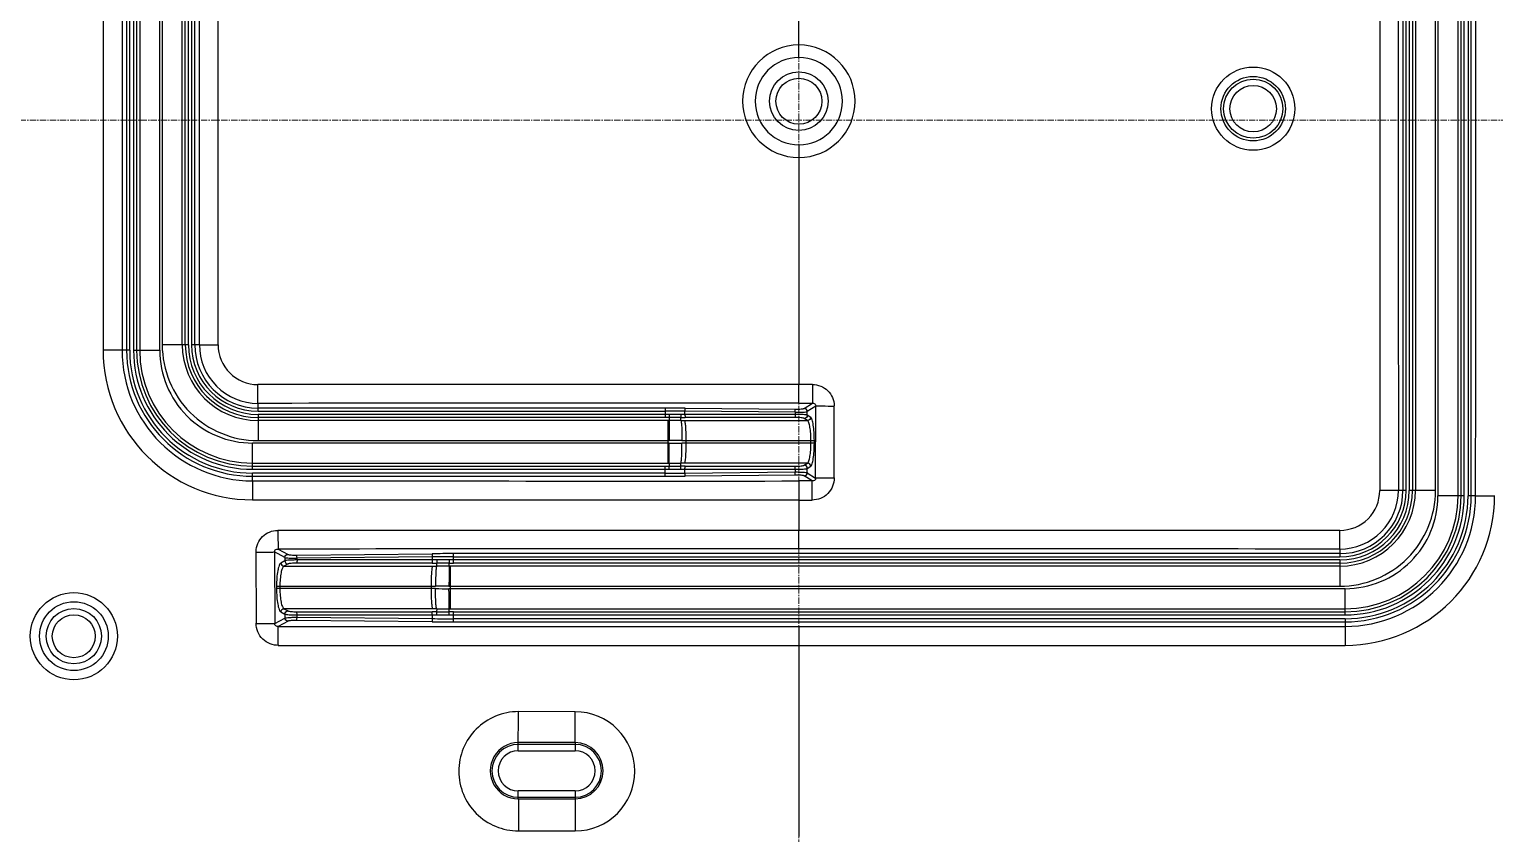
# Model space of a CAD drawing. Header units: millimetres. Extents: x 2604 to 3411, y 1248 to 1867.
# Drawn here: x 2782 to 3015.4, y 1456.4 to 1584.5 of the extents above; entities that cross this region are included whole.
import ezdxf

# ---------------------------------------------------------------- set-up
doc = ezdxf.new("R2010")
doc.units = ezdxf.units.MM
doc.linetypes.add('CENTER', pattern=[0.6, 0.375, -0.075, 0.075, -0.075])
doc.layers.add('center', color=1, linetype='CENTER', lineweight=9)

msp = doc.modelspace()

# ---------------------------------------------------------------- linework, layer by layer
at = {"color": 7, "linetype": 'Continuous'}
for p, q in [((2904.565, 1579.974), (2904.565, 1636.709)), ((2797.503, 1628.264), (2797.503, 1533.395)), ((2798.002, 1533.395), (2798.002, 1628.264)), ((2798.611, 1628.264), (2798.611, 1533.395)), ((2799.111, 1628.264), (2799.111, 1533.395)), ((2799.594, 1628.264), (2799.594, 1533.395)), ((2802.789, 1533.396), (2802.789, 1628.264)), ((2803.18, 1627.409), (2803.18, 1534.251)), ((2806.375, 1534.25), (2806.375, 1627.41)), ((2806.858, 1534.25), (2806.858, 1627.41)), ((2807.357, 1534.25), (2807.357, 1627.41)), ((2807.866, 1627.41), (2807.866, 1534.25)), ((2808.365, 1534.25), (2808.365, 1627.41)), ((3000.764, 1627.41), (3000.764, 1511.072)), ((3001.263, 1511.072), (3001.263, 1627.41)), ((3001.772, 1627.41), (3001.772, 1511.072)), ((3002.271, 1627.41), (3002.271, 1511.072)), ((3002.755, 1627.41), (3002.755, 1511.072)), ((3005.95, 1511.072), (3005.95, 1627.409)), ((3006.34, 1628.264), (3006.34, 1510.219)), ((3009.536, 1510.218), (3009.536, 1628.264)), ((3010.019, 1510.218), (3010.019, 1628.264)), ((3010.518, 1510.218), (3010.518, 1628.264)), ((3011.127, 1628.264), (3011.127, 1510.218)), ((3011.627, 1510.218), (3011.627, 1628.264)), ((2904.565, 1566.069), (2904.564, 1527.92)), ((2798.002, 1533.395), (2796.784, 1533.395)), ((2798.611, 1533.395), (2802.789, 1533.395)), ((2807.357, 1534.25), (2803.18, 1534.25)), ((2809.105, 1534.25), (2807.866, 1534.25)), ((2906.717, 1527.92), (2904.564, 1527.92)), ((2906.717, 1527.92), (2906.72, 1524.954)), ((2818.436, 1523.679), (2818.436, 1524.922)), ((2883.253, 1524.179), (2818.436, 1524.179)), ((2883.253, 1524.179), (2883.253, 1522.671)), ((2886.47, 1524.163), (2904.021, 1523.996)), ((2904.565, 1524.954), (2906.72, 1524.954)), ((2905.415, 1524.119), (2906.72, 1524.954)), ((2907.248, 1524.476), (2905.91, 1523.619)), ((2907.225, 1513.033), (2907.248, 1524.476)), ((2910.201, 1512.996), (2910.201, 1524.445)), ((2818.436, 1523.679), (2883.253, 1523.679)), ((2818.436, 1523.171), (2818.436, 1518.993)), ((2903.979, 1523.17), (2818.436, 1523.171)), ((2883.253, 1522.671), (2818.436, 1522.671)), ((2883.684, 1522.188), (2818.436, 1522.188)), ((2883.684, 1522.188), (2883.684, 1515.407)), ((2883.895, 1522.188), (2883.684, 1522.188)), ((2883.896, 1522.672), (2883.895, 1522.188)), ((2885.774, 1522.187), (2885.777, 1522.672)), ((2886.389, 1522.186), (2905.949, 1522.186)), ((2886.428, 1523.17), (2886.428, 1523.664)), ((2903.979, 1523.497), (2886.428, 1523.664)), ((2904.016, 1522.671), (2886.466, 1522.671)), ((2903.979, 1523.497), (2903.979, 1523.17)), ((2905.949, 1522.186), (2905.411, 1522.536)), ((2905.91, 1523.035), (2905.91, 1523.619)), ((2906.448, 1522.685), (2905.91, 1523.035)), ((2817.582, 1514.425), (2817.582, 1518.602)), ((2883.914, 1518.602), (2817.583, 1518.602)), ((2818.437, 1518.993), (2883.915, 1518.993)), ((2907.028, 1518.604), (2885.95, 1518.604)), ((2885.951, 1518.992), (2907.028, 1518.991)), ((2886.626, 1518.604), (2886.626, 1518.991)), ((2906.492, 1518.604), (2906.492, 1518.991)), ((2907.028, 1518.604), (2907.028, 1518.991)), ((2817.582, 1515.407), (2883.684, 1515.407)), ((2817.582, 1514.924), (2883.253, 1514.924)), ((2883.253, 1513.316), (2883.253, 1514.924)), ((2883.684, 1515.407), (2883.895, 1515.407)), ((2883.895, 1515.407), (2883.896, 1514.923)), ((2885.777, 1514.923), (2885.773, 1515.408)), ((2905.949, 1515.409), (2886.389, 1515.409)), ((2886.466, 1514.924), (2904.016, 1514.924)), ((2905.411, 1515.06), (2905.949, 1515.409)), ((2905.91, 1514.56), (2906.448, 1514.91)), ((2905.91, 1513.875), (2905.91, 1514.56)), ((2817.582, 1514.425), (2903.979, 1514.425)), ((2817.582, 1512.585), (2817.582, 1513.815)), ((2883.253, 1513.815), (2817.582, 1513.815)), ((2817.582, 1513.316), (2883.253, 1513.316)), ((2886.428, 1513.831), (2886.428, 1514.425)), ((2886.428, 1513.831), (2903.979, 1513.998)), ((2904.021, 1513.498), (2886.47, 1513.331)), ((2903.979, 1514.425), (2903.979, 1513.998)), ((2906.682, 1512.565), (2904.565, 1512.565)), ((2906.682, 1512.565), (2905.415, 1513.376)), ((2905.91, 1513.875), (2907.225, 1513.033)), ((3001.263, 1511.072), (3000.036, 1511.072)), ((3005.95, 1511.072), (3001.772, 1511.072)), ((3010.518, 1510.218), (3006.34, 1510.218)), ((3012.337, 1510.218), (3011.127, 1510.218)), ((2904.565, 1509.529), (2904.565, 1504.702)), ((2904.567, 1509.529), (2906.675, 1509.529)), ((2818.113, 1501.244), (2818.135, 1489.859)), ((2821.08, 1501.265), (2821.099, 1489.884)), ((2822.72, 1500.386), (2821.08, 1501.265)), ((2821.633, 1501.732), (2823.212, 1500.885)), ((2824.605, 1500.768), (2846.152, 1500.984)), ((2846.196, 1500.485), (2824.649, 1500.269)), ((2846.196, 1500.485), (2846.196, 1499.993)), ((2849.547, 1499.494), (2849.547, 1501.001)), ((2990.693, 1501.001), (2849.547, 1501.001)), ((2849.547, 1500.502), (2990.693, 1500.502)), ((2990.693, 1501.73), (2990.693, 1500.502)), ((2822.72, 1499.862), (2822.073, 1499.508)), ((2823.217, 1499.362), (2822.569, 1499.008)), ((2822.569, 1499.008), (2846.238, 1499.008)), ((2822.72, 1500.386), (2822.72, 1499.862)), ((2846.157, 1499.494), (2824.61, 1499.494)), ((2824.649, 1499.993), (2824.649, 1500.269)), ((2990.693, 1499.993), (2824.649, 1499.993)), ((2846.883, 1499.494), (2846.886, 1499.009)), ((2848.87, 1499.011), (2848.869, 1499.494)), ((2849.092, 1499.011), (2848.87, 1499.011)), ((2849.092, 1492.23), (2849.092, 1499.011)), ((2990.693, 1499.011), (2849.092, 1499.011)), ((2990.693, 1499.494), (2849.547, 1499.494)), ((2990.693, 1499.993), (2990.693, 1495.815)), ((2821.382, 1495.813), (2846.7, 1495.814)), ((2821.382, 1495.813), (2821.382, 1495.427)), ((2821.918, 1495.813), (2821.918, 1495.427)), ((2845.988, 1495.813), (2845.988, 1495.427)), ((2848.849, 1495.815), (2990.693, 1495.815)), ((2846.7, 1495.426), (2821.382, 1495.427)), ((2991.547, 1495.425), (2848.85, 1495.425)), ((2991.548, 1491.247), (2991.548, 1495.425)), ((2822.073, 1491.733), (2822.72, 1491.379)), ((2822.569, 1492.232), (2823.217, 1491.878)), ((2846.238, 1492.232), (2822.569, 1492.232)), ((2822.72, 1491.379), (2822.72, 1490.754)), ((2824.61, 1491.747), (2846.157, 1491.747)), ((2824.649, 1490.871), (2824.649, 1491.247)), ((2824.649, 1491.247), (2991.548, 1491.247)), ((2846.196, 1491.247), (2846.196, 1490.655)), ((2846.887, 1492.231), (2846.883, 1491.746)), ((2848.869, 1491.746), (2848.87, 1492.229)), ((2848.87, 1492.229), (2849.092, 1492.229)), ((2849.092, 1492.229), (2991.548, 1492.23)), ((2849.547, 1490.139), (2849.547, 1491.746)), ((2849.547, 1491.746), (2991.548, 1491.746)), ((2821.099, 1489.884), (2822.72, 1490.754)), ((2823.212, 1490.255), (2821.664, 1489.425)), ((2846.152, 1490.156), (2824.605, 1490.372)), ((2824.649, 1490.871), (2846.196, 1490.655)), ((2991.548, 1490.638), (2849.547, 1490.638)), ((2849.547, 1490.139), (2991.548, 1490.139)), ((2991.548, 1490.638), (2991.548, 1489.427)), ((2904.567, 1486.395), (2904.567, 1455.949)), ((2859.889, 1469.628), (2859.895, 1475.848)), ((2868.945, 1475.841), (2859.895, 1475.848)), ((2868.934, 1470.914), (2859.889, 1470.916)), ((2868.934, 1470.629), (2859.889, 1470.629)), ((2868.934, 1470.914), (2868.934, 1469.628)), ((2859.889, 1469.628), (2868.934, 1469.628)), ((2868.934, 1463.228), (2859.889, 1463.228)), ((2859.889, 1461.967), (2859.889, 1463.228)), ((2868.934, 1463.228), (2868.934, 1461.97)), ((2859.889, 1462.227), (2868.934, 1462.227)), ((2859.889, 1461.967), (2868.934, 1461.97)), ((2859.907, 1456.873), (2868.957, 1456.87))]:
    msp.add_line(p, q, dxfattribs=at)
for centre, radius in [((2904.565, 1573.021), 4.653), ((2976.919, 1571.831), 6.626), ((2904.565, 1573.021), 3.652), ((2976.907, 1571.831), 5.131), ((2976.912, 1571.831), 4.703), ((2976.912, 1571.831), 3.702), ((2789.104, 1487.859), 6.938), ((2789.115, 1487.868), 5.476), ((2789.103, 1487.858), 4.401), ((2789.103, 1487.858), 3.422)]:
    msp.add_circle(centre, radius, dxfattribs=at)
for centre, radius, start, end in [((2904.566, 1573.019), 8.959, 89.99886, 269.99277), ((2904.565, 1573.022), 6.953, 90.00111, 269.99889), ((2904.564, 1573.019), 8.959, 270.00215, 89.98948), ((2904.565, 1573.022), 6.953, 270.00114, 89.99886), ((2817.587, 1533.402), 23.831, 180.03217, 269.94113), ((2817.599, 1533.4), 20.816, 180.01355, 269.95205), ((2817.582, 1533.395), 20.079, 180, 270), ((2817.582, 1533.395), 19.58, 180, 270), ((2817.582, 1533.395), 18.97, 180, 270), ((2817.582, 1533.395), 18.471, 180, 270), ((2817.582, 1533.395), 17.988, 180, 270), ((2817.582, 1533.395), 14.793, 179.99634, 270.00375), ((2818.436, 1534.25), 15.257, 179.99633, 270.00368), ((2818.436, 1534.25), 12.061, 180, 270), ((2818.436, 1534.25), 11.578, 180, 270), ((2818.436, 1534.25), 11.079, 180, 270), ((2818.436, 1534.25), 10.57, 180, 270), ((2818.436, 1534.25), 10.071, 180, 270), ((2818.431, 1534.247), 9.325, 179.98568, 270.03455), ((2818.409, 1534.239), 6.335, 179.99598, 270.0351), ((2883.256, 1186.27), 337.909, 89.45502, 90.00049), ((2883.256, 1193.996), 329.683, 89.44867, 90.00049), ((2884.343, 902.868), 619.32, 89.867556, 90.041594), ((2884.805, 1043.056), 479.616, 89.88386, 90.10859), ((2886.389, 1802.644), 280.458, 269.87433, 269.99991), ((2886.466, 1859.438), 336.767, 269.88291, 269.99999), ((2884.254, 2057.025), 538.423, 269.96382, 270.18047), ((2884.256, 980.569), 538.425, 89.81961, 90.03626), ((2884.342, 2134.725), 619.318, 269.958502, 270.13254), ((2884.804, 1994.538), 479.615, 269.89149, 270.11622), ((2886.389, 1234.951), 280.458, 90.00009, 90.12577), ((2886.466, 1178.156), 336.768, 90.00001, 90.11718), ((2883.256, 1843.503), 329.687, 269.99951, 270.55132), ((2883.256, 1851.231), 337.914, 269.99951, 270.54497), ((2990.693, 1511.072), 15.257, 269.9993, 0.00052), ((2990.693, 1511.072), 12.061, 270, 0), ((2990.693, 1511.072), 11.578, 270, 0), ((2990.693, 1511.072), 11.079, 270, 0), ((2990.693, 1511.072), 10.57, 270, 360), ((2990.693, 1511.072), 10.071, 270, 0), ((2990.698, 1511.068), 9.338, 269.97333, 0.02445), ((2990.714, 1511.054), 6.349, 269.98232, 0.01324), ((2991.548, 1510.218), 14.793, 269.99634, 0.00375), ((2991.536, 1510.227), 20.801, 270.03086, 359.97319), ((2991.548, 1510.218), 20.079, 270, 360), ((2991.548, 1510.218), 19.58, 270, 360), ((2991.548, 1510.218), 18.97, 270, 0), ((2991.548, 1510.218), 18.471, 270, 0), ((2991.548, 1510.218), 17.988, 270, 0), ((2991.536, 1510.227), 23.824, 270.05892, 359.94594), ((2849.544, 1163.225), 337.776, 89.99942, 90.57527), ((2849.544, 1170.948), 329.554, 89.99942, 90.58197), ((2846.157, 1835.939), 336.445, 270.00002, 270.12357), ((2846.238, 1779.248), 280.239, 270.00011, 270.13261), ((2847.909, 1019.657), 479.839, 89.88544, 90.12258), ((2848.397, 879.423), 619.588, 89.956156, 90.139808), ((2849.547, 1839.042), 339.548, 269.88555, 270), ((2848.49, 957.205), 538.611, 89.96177, 90.19041), ((2848.491, 2034.034), 538.61, 269.8095, 270.03814), ((2846.157, 1155.301), 336.446, 89.87635, 89.99998), ((2846.238, 1211.992), 280.24, 89.86729, 89.99989), ((2847.91, 1971.582), 479.837, 269.87734, 270.11448), ((2848.399, 2111.816), 619.587, 269.86009, 270.043743), ((2849.547, 1152.198), 339.548, 90, 90.11436), ((2849.544, 1827.922), 337.783, 269.42473, 270.00057), ((2849.544, 1820.198), 329.56, 269.41803, 270.00057), ((2868.946, 1466.352), 9.486, 270.06774, 90.00475), ((2859.888, 1466.441), 4.473, 89.99644, 270.00356), ((2859.889, 1466.428), 4.201, 90, 270), ((2868.929, 1466.443), 4.471, 270.05783, 89.94216), ((2868.934, 1466.428), 4.201, 270, 90), ((2859.889, 1466.428), 3.2, 90, 270), ((2868.934, 1466.428), 3.2, 270, 90)]:
    msp.add_arc(centre, radius, start, end, dxfattribs=at)
for points in [[(2793.753, 1628.28), (2793.753, 1596.649), (2793.753, 1565.019), (2793.754, 1533.388)], [(2796.8, 1628.264), (2796.781, 1596.641), (2796.775, 1565.018), (2796.784, 1533.395)], [(2809.105, 1534.25), (2809.117, 1565.303), (2809.113, 1596.356), (2809.091, 1627.41)], [(2812.071, 1534.239), (2812.071, 1565.302), (2812.07, 1596.365), (2812.071, 1627.428)], [(2997.058, 1627.428), (2997.058, 1588.637), (2997.058, 1549.846), (2997.057, 1511.055)], [(3000.038, 1627.41), (3000.012, 1588.63), (3000.011, 1549.851), (3000.036, 1511.072)], [(3012.337, 1510.218), (3012.356, 1549.566), (3012.353, 1588.915), (3012.329, 1628.264)], [(2904.564, 1527.913), (2875.847, 1527.912), (2847.13, 1527.911), (2818.413, 1527.911)], [(2904.565, 1524.954), (2875.855, 1524.958), (2847.146, 1524.948), (2818.436, 1524.922)], [(2883.896, 1522.672), (2883.682, 1522.672), (2883.468, 1522.671), (2883.253, 1522.671)], [(2883.253, 1514.924), (2883.467, 1514.924), (2883.682, 1514.924), (2883.896, 1514.923)], [(2817.582, 1512.585), (2846.576, 1512.563), (2875.571, 1512.556), (2904.565, 1512.565)], [(2817.562, 1509.548), (2846.564, 1509.548), (2875.565, 1509.549), (2904.567, 1509.551)], [(2904.562, 1504.703), (2876.913, 1504.701), (2849.264, 1504.699), (2821.615, 1504.699)], [(2990.712, 1504.699), (2961.995, 1504.699), (2933.279, 1504.7), (2904.562, 1504.702)], [(2904.565, 1501.744), (2876.921, 1501.754), (2849.277, 1501.75), (2821.633, 1501.732)], [(2990.693, 1501.73), (2961.984, 1501.75), (2933.274, 1501.754), (2904.565, 1501.744)], [(2821.664, 1489.425), (2849.298, 1489.412), (2876.931, 1489.414), (2904.565, 1489.429)], [(2904.565, 1489.429), (2933.559, 1489.413), (2962.553, 1489.412), (2991.548, 1489.427)], [(2821.652, 1486.389), (2849.291, 1486.388), (2876.93, 1486.39), (2904.568, 1486.393)], [(2904.568, 1486.395), (2933.566, 1486.391), (2962.563, 1486.39), (2991.561, 1486.39)]]:
    msp.add_open_spline(points, degree=3, dxfattribs=at)
for points, knots in [([(2796.784, 1533.395), (2796.45, 1533.388), (2795.44, 1533.393), (2794.43, 1533.388), (2793.753, 1533.388)], [0, 0, 0, 0, 0.3303666, 1, 1, 1, 1]), ([(2809.105, 1534.25), (2809.43, 1534.24), (2810.418, 1534.247), (2811.406, 1534.24), (2812.068, 1534.239)], [0, 0, 0, 0, 0.329251, 1, 1, 1, 1]), ([(2818.436, 1524.922), (2818.429, 1525.027), (2818.428, 1525.355), (2818.418, 1525.992), (2818.415, 1526.881), (2818.413, 1527.548), (2818.413, 1527.904)], [0, 0, 0, 0, 0.1062329, 0.3295723, 0.6410568, 1, 1, 1, 1]), ([(2904.566, 1524.954), (2904.562, 1525.279), (2904.565, 1526.268), (2904.562, 1527.257), (2904.564, 1527.92)], [0, 0, 0, 0, 0.329401, 1, 1, 1, 1]), ([(2906.719, 1527.92), (2907.166, 1527.914), (2908.07, 1527.753), (2909.224, 1527.002), (2910.008, 1525.877), (2910.205, 1524.973), (2910.201, 1524.527)], [0, 0, 0, 0, 0.2501233, 0.5001867, 0.7501287, 1, 1, 1, 1]), ([(2886.428, 1523.664), (2886.429, 1523.722), (2886.432, 1523.833), (2886.438, 1523.984), (2886.454, 1524.09), (2886.46, 1524.149), (2886.47, 1524.163)], [0, 0, 0, 0, 0.3464367, 0.6667855, 0.8927993, 1, 1, 1, 1]), ([(2903.979, 1523.497), (2903.979, 1523.556), (2903.983, 1523.668), (2903.989, 1523.819), (2904.004, 1523.924), (2904.01, 1523.982), (2904.021, 1523.996)], [0, 0, 0, 0, 0.3507569, 0.6717954, 0.8951392, 1, 1, 1, 1]), ([(2904.021, 1523.996), (2904.18, 1523.995), (2904.483, 1523.998), (2904.892, 1524.021), (2905.177, 1524.052), (2905.339, 1524.087), (2905.396, 1524.106), (2905.415, 1524.119)], [0, 0, 0, 0, 0.3406228, 0.6455451, 0.8736485, 0.9506735, 1, 1, 1, 1]), ([(2905.91, 1523.619), (2905.908, 1523.746), (2905.8, 1524.006), (2905.541, 1524.116), (2905.415, 1524.119)], [0, 0, 0, 0, 0.5015768, 1, 1, 1, 1]), ([(2906.72, 1524.954), (2906.846, 1524.967), (2907.071, 1524.926), (2907.244, 1524.696), (2907.256, 1524.545), (2907.248, 1524.476)], [0, 0, 0, 0, 0.467134, 0.7455723, 1, 1, 1, 1]), ([(2910.221, 1524.445), (2909.572, 1524.447), (2908.694, 1524.449), (2907.704, 1524.464), (2907.361, 1524.469), (2907.248, 1524.476)], [0, 0, 0, 0, 0.6548046, 0.8857239, 1, 1, 1, 1]), ([(2883.888, 1523.171), (2883.888, 1523.06), (2883.894, 1522.894), (2883.888, 1522.726), (2883.896, 1522.672)], [0, 0, 0, 0, 0.6701427, 1, 1, 1, 1]), ([(2883.894, 1522.188), (2883.9, 1522.078), (2883.901, 1521.726), (2883.91, 1521.032), (2883.913, 1520.078), (2883.915, 1519.364), (2883.915, 1518.993)], [0, 0, 0, 0, 0.1039734, 0.3298317, 0.6515797, 1, 1, 1, 1]), ([(2885.749, 1523.171), (2885.749, 1523.111), (2885.751, 1523), (2885.754, 1522.85), (2885.765, 1522.745), (2885.768, 1522.688), (2885.777, 1522.672)], [0, 0, 0, 0, 0.3569862, 0.6681404, 0.8915836, 1, 1, 1, 1]), ([(2885.775, 1522.187), (2885.794, 1522.152), (2885.817, 1522.038), (2885.85, 1521.824), (2885.879, 1521.509), (2885.906, 1521.106), (2885.927, 1520.628), (2885.946, 1519.914), (2885.952, 1519.363), (2885.951, 1518.992)], [0, 0, 0, 0, 0.037297, 0.1060908, 0.2049083, 0.3319731, 0.4841176, 0.6527893, 1, 1, 1, 1]), ([(2886.626, 1518.991), (2886.626, 1519.373), (2886.618, 1519.93), (2886.589, 1520.644), (2886.561, 1521.109), (2886.527, 1521.503), (2886.489, 1521.817), (2886.446, 1522.035), (2886.414, 1522.152), (2886.389, 1522.186)], [0, 0, 0, 0, 0.3563999, 0.5199667, 0.6663759, 0.7910124, 0.8899977, 0.9601136, 1, 1, 1, 1]), ([(2886.428, 1523.17), (2886.428, 1523.111), (2886.431, 1523), (2886.436, 1522.849), (2886.449, 1522.745), (2886.455, 1522.686), (2886.466, 1522.671)], [0, 0, 0, 0, 0.3562135, 0.6668492, 0.8903212, 1, 1, 1, 1]), ([(2903.979, 1523.497), (2904.199, 1523.496), (2904.618, 1523.499), (2905.183, 1523.522), (2905.578, 1523.552), (2905.804, 1523.588), (2905.882, 1523.607), (2905.91, 1523.619)], [0, 0, 0, 0, 0.3410937, 0.6466534, 0.8761206, 0.9524495, 1, 1, 1, 1]), ([(2905.91, 1523.035), (2905.882, 1523.048), (2905.804, 1523.067), (2905.579, 1523.105), (2905.184, 1523.138), (2904.618, 1523.164), (2904.2, 1523.17), (2903.979, 1523.17)], [0, 0, 0, 0, 0.0475666, 0.1237888, 0.3529454, 0.6585481, 1, 1, 1, 1]), ([(2903.979, 1523.17), (2903.979, 1523.111), (2903.981, 1523), (2903.986, 1522.849), (2904, 1522.745), (2904.005, 1522.686), (2904.016, 1522.671)], [0, 0, 0, 0, 0.3562135, 0.6668492, 0.8903212, 1, 1, 1, 1]), ([(2905.411, 1522.536), (2905.361, 1522.568), (2905.192, 1522.598), (2904.889, 1522.641), (2904.478, 1522.664), (2904.176, 1522.671), (2904.016, 1522.671)], [0, 0, 0, 0, 0.1255366, 0.3545526, 0.6593907, 1, 1, 1, 1]), ([(2905.91, 1523.035), (2905.908, 1522.908), (2905.799, 1522.646), (2905.537, 1522.537), (2905.411, 1522.536)], [0, 0, 0, 0, 0.5015852, 1, 1, 1, 1]), ([(2906.448, 1522.685), (2906.445, 1522.558), (2906.337, 1522.297), (2906.075, 1522.188), (2905.949, 1522.186)], [0, 0, 0, 0, 0.5015852, 1, 1, 1, 1]), ([(2906.492, 1518.991), (2906.492, 1519.374), (2906.468, 1520.093), (2906.364, 1521.048), (2906.228, 1521.7), (2906.08, 1522.047), (2905.994, 1522.159), (2905.949, 1522.186)], [0, 0, 0, 0, 0.3497902, 0.6545224, 0.8774535, 0.9511569, 1, 1, 1, 1]), ([(2907.028, 1518.991), (2907.028, 1519.434), (2907.002, 1520.263), (2906.906, 1521.245), (2906.786, 1521.902), (2906.691, 1522.265), (2906.589, 1522.522), (2906.498, 1522.653), (2906.448, 1522.685)], [0, 0, 0, 0, 0.3508594, 0.6563992, 0.7801186, 0.8795384, 0.9526034, 1, 1, 1, 1]), ([(2883.893, 1515.407), (2883.9, 1515.518), (2883.901, 1515.869), (2883.91, 1516.563), (2883.912, 1517.517), (2883.914, 1518.231), (2883.914, 1518.602)], [0, 0, 0, 0, 0.1039733, 0.3298316, 0.6515796, 1, 1, 1, 1]), ([(2885.775, 1515.408), (2885.794, 1515.443), (2885.816, 1515.557), (2885.85, 1515.772), (2885.879, 1516.086), (2885.906, 1516.489), (2885.926, 1516.967), (2885.946, 1517.681), (2885.951, 1518.233), (2885.95, 1518.604)], [0, 0, 0, 0, 0.0372963, 0.1060898, 0.2049073, 0.3319721, 0.4841167, 0.6527887, 1, 1, 1, 1]), ([(2886.389, 1515.409), (2886.414, 1515.444), (2886.446, 1515.561), (2886.489, 1515.778), (2886.527, 1516.092), (2886.561, 1516.486), (2886.589, 1516.951), (2886.618, 1517.665), (2886.626, 1518.222), (2886.626, 1518.604)], [0, 0, 0, 0, 0.0398652, 0.1099356, 0.2088367, 0.3334093, 0.4798338, 0.6434793, 1, 1, 1, 1]), ([(2905.949, 1515.409), (2905.995, 1515.437), (2906.08, 1515.549), (2906.228, 1515.897), (2906.364, 1516.549), (2906.468, 1517.504), (2906.492, 1518.221), (2906.492, 1518.604)], [0, 0, 0, 0, 0.048964, 0.1228934, 0.3461577, 0.6507668, 1, 1, 1, 1]), ([(2906.448, 1514.91), (2906.498, 1514.943), (2906.589, 1515.074), (2906.691, 1515.331), (2906.787, 1515.695), (2906.906, 1516.352), (2907.002, 1517.334), (2907.028, 1518.162), (2907.028, 1518.604)], [0, 0, 0, 0, 0.0475204, 0.1208066, 0.22043, 0.3442823, 0.6496988, 1, 1, 1, 1]), ([(2883.887, 1514.424), (2883.888, 1514.536), (2883.893, 1514.702), (2883.888, 1514.869), (2883.896, 1514.923)], [0, 0, 0, 0, 0.6701428, 1, 1, 1, 1]), ([(2885.749, 1514.424), (2885.749, 1514.484), (2885.75, 1514.595), (2885.754, 1514.745), (2885.765, 1514.85), (2885.768, 1514.908), (2885.777, 1514.923)], [0, 0, 0, 0, 0.3569867, 0.6681412, 0.8915844, 1, 1, 1, 1]), ([(2886.428, 1514.425), (2886.428, 1514.485), (2886.431, 1514.596), (2886.436, 1514.746), (2886.449, 1514.85), (2886.455, 1514.909), (2886.466, 1514.924)], [0, 0, 0, 0, 0.3562135, 0.6668492, 0.8903212, 1, 1, 1, 1]), ([(2903.979, 1514.425), (2903.979, 1514.485), (2903.981, 1514.596), (2903.986, 1514.746), (2904, 1514.85), (2904.005, 1514.909), (2904.016, 1514.924)], [0, 0, 0, 0, 0.3562135, 0.6668492, 0.8903212, 1, 1, 1, 1]), ([(2903.979, 1514.425), (2904.199, 1514.425), (2904.618, 1514.431), (2905.184, 1514.458), (2905.579, 1514.49), (2905.804, 1514.528), (2905.882, 1514.547), (2905.91, 1514.56)], [0, 0, 0, 0, 0.3410779, 0.6466748, 0.8760231, 0.9523582, 1, 1, 1, 1]), ([(2904.016, 1514.924), (2904.175, 1514.924), (2904.477, 1514.931), (2904.889, 1514.955), (2905.191, 1514.997), (2905.361, 1515.028), (2905.411, 1515.06)], [0, 0, 0, 0, 0.3402352, 0.6450683, 0.8742756, 1, 1, 1, 1]), ([(2905.91, 1514.56), (2905.908, 1514.688), (2905.799, 1514.949), (2905.537, 1515.058), (2905.411, 1515.06)], [0, 0, 0, 0, 0.5015852, 1, 1, 1, 1]), ([(2906.448, 1514.91), (2906.445, 1515.037), (2906.337, 1515.299), (2906.075, 1515.408), (2905.949, 1515.409)], [0, 0, 0, 0, 0.5015854, 1, 1, 1, 1]), ([(2817.582, 1512.585), (2817.576, 1512.484), (2817.575, 1512.152), (2817.566, 1511.496), (2817.564, 1510.592), (2817.562, 1509.918), (2817.562, 1509.57)], [0, 0, 0, 0, 0.1004335, 0.3298504, 0.6534062, 1, 1, 1, 1]), ([(2886.47, 1513.331), (2886.46, 1513.346), (2886.454, 1513.405), (2886.438, 1513.511), (2886.432, 1513.661), (2886.429, 1513.773), (2886.428, 1513.831)], [0, 0, 0, 0, 0.1072013, 0.3332154, 0.6535639, 1, 1, 1, 1]), ([(2903.979, 1513.998), (2904.199, 1513.999), (2904.618, 1513.996), (2905.183, 1513.973), (2905.578, 1513.943), (2905.804, 1513.907), (2905.882, 1513.888), (2905.91, 1513.875)], [0, 0, 0, 0, 0.3410921, 0.6466954, 0.876135, 0.9524546, 1, 1, 1, 1]), ([(2904.021, 1513.498), (2904.01, 1513.512), (2904.004, 1513.57), (2903.989, 1513.676), (2903.983, 1513.827), (2903.979, 1513.939), (2903.979, 1513.998)], [0, 0, 0, 0, 0.1048347, 0.3281678, 0.6492187, 1, 1, 1, 1]), ([(2905.415, 1513.376), (2905.396, 1513.388), (2905.339, 1513.408), (2905.177, 1513.443), (2904.892, 1513.474), (2904.483, 1513.496), (2904.18, 1513.5), (2904.021, 1513.498)], [0, 0, 0, 0, 0.0493338, 0.1263751, 0.3545261, 0.6594772, 1, 1, 1, 1]), ([(2904.565, 1512.565), (2904.571, 1512.231), (2904.565, 1511.219), (2904.568, 1510.207), (2904.567, 1509.529)], [0, 0, 0, 0, 0.3304234, 1, 1, 1, 1]), ([(2905.415, 1513.376), (2905.541, 1513.379), (2905.8, 1513.489), (2905.908, 1513.749), (2905.91, 1513.875)], [0, 0, 0, 0, 0.4984235, 1, 1, 1, 1]), ([(2910.201, 1513.075), (2910.188, 1512.614), (2910.035, 1511.681), (2909.246, 1510.497), (2908.068, 1509.706), (2907.136, 1509.535), (2906.675, 1509.529)], [0, 0, 0, 0, 0.2501212, 0.5000557, 0.7499775, 1, 1, 1, 1]), ([(2906.675, 1509.529), (2906.675, 1510.207), (2906.68, 1511.219), (2906.675, 1512.231), (2906.683, 1512.565)], [0, 0, 0, 0, 0.6695973, 1, 1, 1, 1]), ([(2907.225, 1513.033), (2907.232, 1512.961), (2907.212, 1512.806), (2907.024, 1512.589), (2906.806, 1512.553), (2906.682, 1512.565)], [0, 0, 0, 0, 0.2677519, 0.5427181, 1, 1, 1, 1]), ([(2910.198, 1512.996), (2909.548, 1512.998), (2908.67, 1513.001), (2907.679, 1513.019), (2907.338, 1513.025), (2907.225, 1513.033)], [0, 0, 0, 0, 0.6559661, 0.8862518, 1, 1, 1, 1]), ([(3000.036, 1511.072), (2999.931, 1511.067), (2999.604, 1511.066), (2998.613, 1511.055), (2997.727, 1511.055), (2997.062, 1511.055)], [0, 0, 0, 0, 0.1062047, 0.3294451, 1, 1, 1, 1]), ([(3012.337, 1510.218), (3012.439, 1510.214), (3012.772, 1510.213), (3013.782, 1510.205), (3014.691, 1510.205), (3015.367, 1510.205)], [0, 0, 0, 0, 0.1005742, 0.3304128, 1, 1, 1, 1]), ([(2818.124, 1501.312), (2818.123, 1501.756), (2818.311, 1502.655), (2819.09, 1503.776), (2820.231, 1504.526), (2821.129, 1504.697), (2821.573, 1504.699)], [0, 0, 0, 0, 0.2499191, 0.499903, 0.7499386, 1, 1, 1, 1]), ([(2821.615, 1504.706), (2821.616, 1504.041), (2821.616, 1503.149), (2821.626, 1502.158), (2821.627, 1501.831), (2821.633, 1501.732)], [0, 0, 0, 0, 0.6704747, 0.8994574, 1, 1, 1, 1]), ([(2904.565, 1501.744), (2904.557, 1502.068), (2904.565, 1503.052), (2904.561, 1504.036), (2904.562, 1504.696)], [0, 0, 0, 0, 0.3291928, 1, 1, 1, 1]), ([(2990.693, 1501.73), (2990.699, 1501.835), (2990.7, 1502.162), (2990.707, 1502.797), (2990.71, 1503.684), (2990.711, 1504.349), (2990.712, 1504.705)], [0, 0, 0, 0, 0.1061789, 0.3294299, 0.6408884, 1, 1, 1, 1]), ([(2818.113, 1501.244), (2818.753, 1501.245), (2819.742, 1501.252), (2820.731, 1501.253), (2821.08, 1501.265)], [0, 0, 0, 0, 0.6473237, 1, 1, 1, 1]), ([(2821.08, 1501.265), (2821.07, 1501.338), (2821.085, 1501.498), (2821.284, 1501.717), (2821.507, 1501.745), (2821.633, 1501.732)], [0, 0, 0, 0, 0.2646949, 0.5436559, 1, 1, 1, 1]), ([(2822.72, 1500.386), (2822.723, 1500.512), (2822.83, 1500.771), (2823.087, 1500.882), (2823.212, 1500.885)], [0, 0, 0, 0, 0.5026863, 1, 1, 1, 1]), ([(2823.212, 1500.885), (2823.267, 1500.856), (2823.439, 1500.827), (2823.745, 1500.789), (2824.151, 1500.77), (2824.448, 1500.766), (2824.605, 1500.768)], [0, 0, 0, 0, 0.1331357, 0.3635472, 0.6656074, 1, 1, 1, 1]), ([(2824.649, 1500.269), (2824.648, 1500.327), (2824.645, 1500.439), (2824.638, 1500.591), (2824.622, 1500.696), (2824.615, 1500.754), (2824.605, 1500.768)], [0, 0, 0, 0, 0.3503818, 0.6712499, 0.8947121, 1, 1, 1, 1]), ([(2846.152, 1500.984), (2846.163, 1500.97), (2846.17, 1500.911), (2846.186, 1500.805), (2846.192, 1500.654), (2846.196, 1500.543), (2846.196, 1500.485)], [0, 0, 0, 0, 0.1075606, 0.333594, 0.6537863, 1, 1, 1, 1]), ([(2822.073, 1499.508), (2822.016, 1499.477), (2821.907, 1499.349), (2821.718, 1498.947), (2821.544, 1498.193), (2821.412, 1497.087), (2821.382, 1496.256), (2821.382, 1495.813)], [0, 0, 0, 0, 0.0509253, 0.1257466, 0.3489801, 0.652392, 1, 1, 1, 1]), ([(2822.569, 1499.008), (2822.517, 1498.982), (2822.414, 1498.874), (2822.236, 1498.527), (2822.071, 1497.874), (2821.946, 1496.917), (2821.918, 1496.197), (2821.918, 1495.813)], [0, 0, 0, 0, 0.0529178, 0.1286621, 0.3518262, 0.6540027, 1, 1, 1, 1]), ([(2822.073, 1499.508), (2822.076, 1499.381), (2822.183, 1499.121), (2822.443, 1499.01), (2822.569, 1499.008)], [0, 0, 0, 0, 0.5027006, 1, 1, 1, 1]), ([(2822.72, 1500.386), (2822.799, 1500.356), (2823.034, 1500.328), (2823.458, 1500.29), (2824.02, 1500.271), (2824.432, 1500.267), (2824.649, 1500.269)], [0, 0, 0, 0, 0.1303787, 0.3612074, 0.6641069, 1, 1, 1, 1]), ([(2824.649, 1499.993), (2824.432, 1499.993), (2824.02, 1499.986), (2823.458, 1499.963), (2823.034, 1499.922), (2822.799, 1499.892), (2822.72, 1499.862)], [0, 0, 0, 0, 0.335835, 0.63854, 0.8693931, 1, 1, 1, 1]), ([(2822.72, 1499.862), (2822.723, 1499.734), (2822.831, 1499.474), (2823.091, 1499.364), (2823.217, 1499.362)], [0, 0, 0, 0, 0.5027005, 1, 1, 1, 1]), ([(2824.61, 1499.494), (2824.453, 1499.494), (2824.155, 1499.487), (2823.749, 1499.464), (2823.442, 1499.423), (2823.271, 1499.392), (2823.217, 1499.362)], [0, 0, 0, 0, 0.3350399, 0.6370162, 0.8676989, 1, 1, 1, 1]), ([(2824.649, 1499.993), (2824.649, 1499.933), (2824.647, 1499.822), (2824.641, 1499.672), (2824.627, 1499.567), (2824.621, 1499.508), (2824.61, 1499.494)], [0, 0, 0, 0, 0.3559882, 0.6664709, 0.8899507, 1, 1, 1, 1]), ([(2846.238, 1499.008), (2846.212, 1498.974), (2846.177, 1498.857), (2846.132, 1498.64), (2846.092, 1498.326), (2846.056, 1497.931), (2846.027, 1497.466), (2845.997, 1496.753), (2845.988, 1496.195), (2845.988, 1495.813)], [0, 0, 0, 0, 0.0401544, 0.1103416, 0.2092719, 0.3338169, 0.4801733, 0.6437216, 1, 1, 1, 1]), ([(2846.196, 1499.993), (2846.196, 1499.933), (2846.194, 1499.822), (2846.188, 1499.672), (2846.174, 1499.567), (2846.168, 1499.508), (2846.157, 1499.494)], [0, 0, 0, 0, 0.3559882, 0.6664707, 0.8899506, 1, 1, 1, 1]), ([(2846.885, 1499.009), (2846.865, 1498.975), (2846.841, 1498.861), (2846.806, 1498.646), (2846.775, 1498.331), (2846.747, 1497.929), (2846.725, 1497.45), (2846.705, 1496.737), (2846.699, 1496.185), (2846.7, 1495.814)], [0, 0, 0, 0, 0.0374644, 0.1063295, 0.2051675, 0.3322157, 0.4843157, 0.6529265, 1, 1, 1, 1]), ([(2846.912, 1499.994), (2846.912, 1499.934), (2846.911, 1499.823), (2846.907, 1499.673), (2846.896, 1499.568), (2846.892, 1499.51), (2846.883, 1499.494)], [0, 0, 0, 0, 0.3568449, 0.6679019, 0.8913489, 1, 1, 1, 1]), ([(2848.871, 1499.011), (2848.864, 1498.9), (2848.864, 1498.549), (2848.854, 1497.855), (2848.851, 1496.9), (2848.849, 1496.187), (2848.849, 1495.815)], [0, 0, 0, 0, 0.1039756, 0.329834, 0.651581, 1, 1, 1, 1]), ([(2848.878, 1499.994), (2848.877, 1499.882), (2848.871, 1499.716), (2848.877, 1499.549), (2848.869, 1499.494)], [0, 0, 0, 0, 0.6701296, 1, 1, 1, 1]), ([(2821.382, 1495.427), (2821.382, 1494.983), (2821.412, 1494.152), (2821.545, 1493.046), (2821.719, 1492.292), (2821.907, 1491.89), (2822.016, 1491.764), (2822.073, 1491.733)], [0, 0, 0, 0, 0.3481328, 0.6516812, 0.874595, 0.949196, 1, 1, 1, 1]), ([(2821.918, 1495.427), (2821.918, 1495.043), (2821.946, 1494.322), (2822.071, 1493.365), (2822.237, 1492.712), (2822.415, 1492.366), (2822.517, 1492.258), (2822.569, 1492.232)], [0, 0, 0, 0, 0.3465202, 0.6488326, 0.871682, 0.9472006, 1, 1, 1, 1]), ([(2845.988, 1495.427), (2845.988, 1495.045), (2845.997, 1494.488), (2846.027, 1493.774), (2846.056, 1493.309), (2846.092, 1492.915), (2846.132, 1492.601), (2846.177, 1492.383), (2846.212, 1492.266), (2846.238, 1492.232)], [0, 0, 0, 0, 0.3561577, 0.5196274, 0.6659684, 0.7905773, 0.8895918, 0.9598244, 1, 1, 1, 1]), ([(2846.886, 1492.231), (2846.865, 1492.266), (2846.842, 1492.38), (2846.806, 1492.594), (2846.775, 1492.909), (2846.747, 1493.312), (2846.726, 1493.79), (2846.705, 1494.504), (2846.699, 1495.055), (2846.7, 1495.426)], [0, 0, 0, 0, 0.0374637, 0.1063284, 0.2051664, 0.3322146, 0.4843148, 0.6529259, 1, 1, 1, 1]), ([(2848.872, 1492.229), (2848.865, 1492.34), (2848.864, 1492.692), (2848.854, 1493.385), (2848.852, 1494.34), (2848.85, 1495.054), (2848.85, 1495.425)], [0, 0, 0, 0, 0.1039755, 0.3298339, 0.6515809, 1, 1, 1, 1]), ([(2822.073, 1491.733), (2822.076, 1491.86), (2822.183, 1492.12), (2822.443, 1492.23), (2822.569, 1492.232)], [0, 0, 0, 0, 0.5027005, 1, 1, 1, 1]), ([(2822.72, 1491.379), (2822.723, 1491.506), (2822.831, 1491.766), (2823.091, 1491.876), (2823.217, 1491.878)], [0, 0, 0, 0, 0.5027007, 1, 1, 1, 1]), ([(2822.72, 1491.379), (2822.799, 1491.348), (2823.034, 1491.318), (2823.459, 1491.277), (2824.02, 1491.254), (2824.432, 1491.247), (2824.649, 1491.247)], [0, 0, 0, 0, 0.1306971, 0.361664, 0.664333, 1, 1, 1, 1]), ([(2823.217, 1491.878), (2823.271, 1491.848), (2823.443, 1491.817), (2823.749, 1491.777), (2824.155, 1491.753), (2824.453, 1491.747), (2824.61, 1491.747)], [0, 0, 0, 0, 0.1323912, 0.3631873, 0.6651282, 1, 1, 1, 1]), ([(2824.649, 1491.247), (2824.649, 1491.307), (2824.647, 1491.418), (2824.641, 1491.569), (2824.627, 1491.673), (2824.621, 1491.732), (2824.61, 1491.747)], [0, 0, 0, 0, 0.3559882, 0.6664707, 0.8899506, 1, 1, 1, 1]), ([(2846.196, 1491.247), (2846.196, 1491.307), (2846.194, 1491.418), (2846.188, 1491.569), (2846.174, 1491.673), (2846.168, 1491.732), (2846.157, 1491.747)], [0, 0, 0, 0, 0.3559882, 0.6664707, 0.8899506, 1, 1, 1, 1]), ([(2846.913, 1491.247), (2846.913, 1491.306), (2846.911, 1491.418), (2846.908, 1491.567), (2846.896, 1491.672), (2846.893, 1491.73), (2846.883, 1491.746)], [0, 0, 0, 0, 0.3568455, 0.6679028, 0.8913498, 1, 1, 1, 1]), ([(2848.878, 1491.246), (2848.878, 1491.358), (2848.872, 1491.524), (2848.878, 1491.691), (2848.869, 1491.746)], [0, 0, 0, 0, 0.6701298, 1, 1, 1, 1]), ([(2821.736, 1486.389), (2821.269, 1486.401), (2820.324, 1486.548), (2819.113, 1487.327), (2818.299, 1488.515), (2818.135, 1489.461), (2818.124, 1489.927)], [0, 0, 0, 0, 0.2501801, 0.5001095, 0.7499751, 1, 1, 1, 1]), ([(2818.135, 1489.859), (2818.776, 1489.86), (2819.763, 1489.869), (2820.751, 1489.87), (2821.099, 1489.884)], [0, 0, 0, 0, 0.648211, 1, 1, 1, 1]), ([(2821.664, 1489.425), (2821.539, 1489.411), (2821.321, 1489.437), (2821.112, 1489.646), (2821.09, 1489.809), (2821.099, 1489.884)], [0, 0, 0, 0, 0.4510158, 0.7256606, 1, 1, 1, 1]), ([(2821.652, 1486.402), (2821.652, 1487.077), (2821.652, 1487.983), (2821.66, 1488.991), (2821.66, 1489.324), (2821.664, 1489.425)], [0, 0, 0, 0, 0.6697779, 0.8994682, 1, 1, 1, 1]), ([(2822.72, 1490.754), (2822.799, 1490.784), (2823.034, 1490.812), (2823.458, 1490.85), (2824.02, 1490.869), (2824.432, 1490.873), (2824.649, 1490.871)], [0, 0, 0, 0, 0.1303696, 0.3611208, 0.6640424, 1, 1, 1, 1]), ([(2823.212, 1490.255), (2823.087, 1490.258), (2822.83, 1490.369), (2822.723, 1490.628), (2822.72, 1490.754)], [0, 0, 0, 0, 0.4973147, 1, 1, 1, 1]), ([(2824.605, 1490.372), (2824.448, 1490.373), (2824.151, 1490.37), (2823.745, 1490.351), (2823.439, 1490.313), (2823.267, 1490.284), (2823.212, 1490.255)], [0, 0, 0, 0, 0.3344338, 0.6364989, 0.8668869, 1, 1, 1, 1]), ([(2824.605, 1490.372), (2824.615, 1490.386), (2824.622, 1490.444), (2824.638, 1490.549), (2824.645, 1490.7), (2824.648, 1490.812), (2824.649, 1490.871)], [0, 0, 0, 0, 0.1052887, 0.3287513, 0.6496191, 1, 1, 1, 1]), ([(2846.196, 1490.655), (2846.196, 1490.597), (2846.192, 1490.486), (2846.186, 1490.335), (2846.17, 1490.229), (2846.163, 1490.17), (2846.152, 1490.156)], [0, 0, 0, 0, 0.3462143, 0.6664069, 0.8924401, 1, 1, 1, 1]), ([(2904.565, 1489.429), (2904.568, 1489.321), (2904.568, 1488.985), (2904.574, 1487.969), (2904.573, 1487.06), (2904.568, 1486.38)], [0, 0, 0, 0, 0.106418, 0.330624, 1, 1, 1, 1]), ([(2991.548, 1489.427), (2991.552, 1489.326), (2991.552, 1488.993), (2991.561, 1487.986), (2991.561, 1487.08), (2991.561, 1486.405)], [0, 0, 0, 0, 0.1005113, 0.3301522, 1, 1, 1, 1]), ([(2859.895, 1475.848), (2858.661, 1475.848), (2856.166, 1475.356), (2853.012, 1473.245), (2850.903, 1470.086), (2850.166, 1466.359), (2850.912, 1462.635), (2853.025, 1459.479), (2856.178, 1457.369), (2858.673, 1456.874), (2859.907, 1456.873)], [0, 0, 0, 0, 0.1250129, 0.2500064, 0.3750024, 0.5000003, 0.6250002, 0.7499992, 0.8749909, 1, 1, 1, 1]), ([(2868.934, 1470.914), (2868.938, 1471.067), (2868.937, 1471.591), (2868.946, 1473.233), (2868.945, 1474.723), (2868.945, 1475.841)], [0, 0, 0, 0, 0.0930167, 0.3190779, 1, 1, 1, 1]), ([(2859.889, 1461.967), (2859.895, 1461.808), (2859.894, 1461.26), (2859.904, 1460.157), (2859.905, 1458.618), (2859.907, 1457.468), (2859.907, 1456.873)], [0, 0, 0, 0, 0.0939084, 0.3226001, 0.6499341, 1, 1, 1, 1]), ([(2868.934, 1461.97), (2868.942, 1461.811), (2868.94, 1461.262), (2868.953, 1460.157), (2868.955, 1458.617), (2868.957, 1457.465), (2868.957, 1456.87)], [0, 0, 0, 0, 0.0939483, 0.3226828, 0.6500334, 1, 1, 1, 1])]:
    msp.add_open_spline(points, degree=3, knots=knots, dxfattribs=at)
at = {"layer": 'center', "color": 1, "linetype": 'CENTER', "ltscale": 2.674503}
for p, q in [((2904.565, 1355.021), (2904.565, 1785.021)), ((2674.565, 1570.021), (3134.565, 1570.021))]:
    msp.add_line(p, q, dxfattribs=at)

doc.saveas('drawing.dxf')
